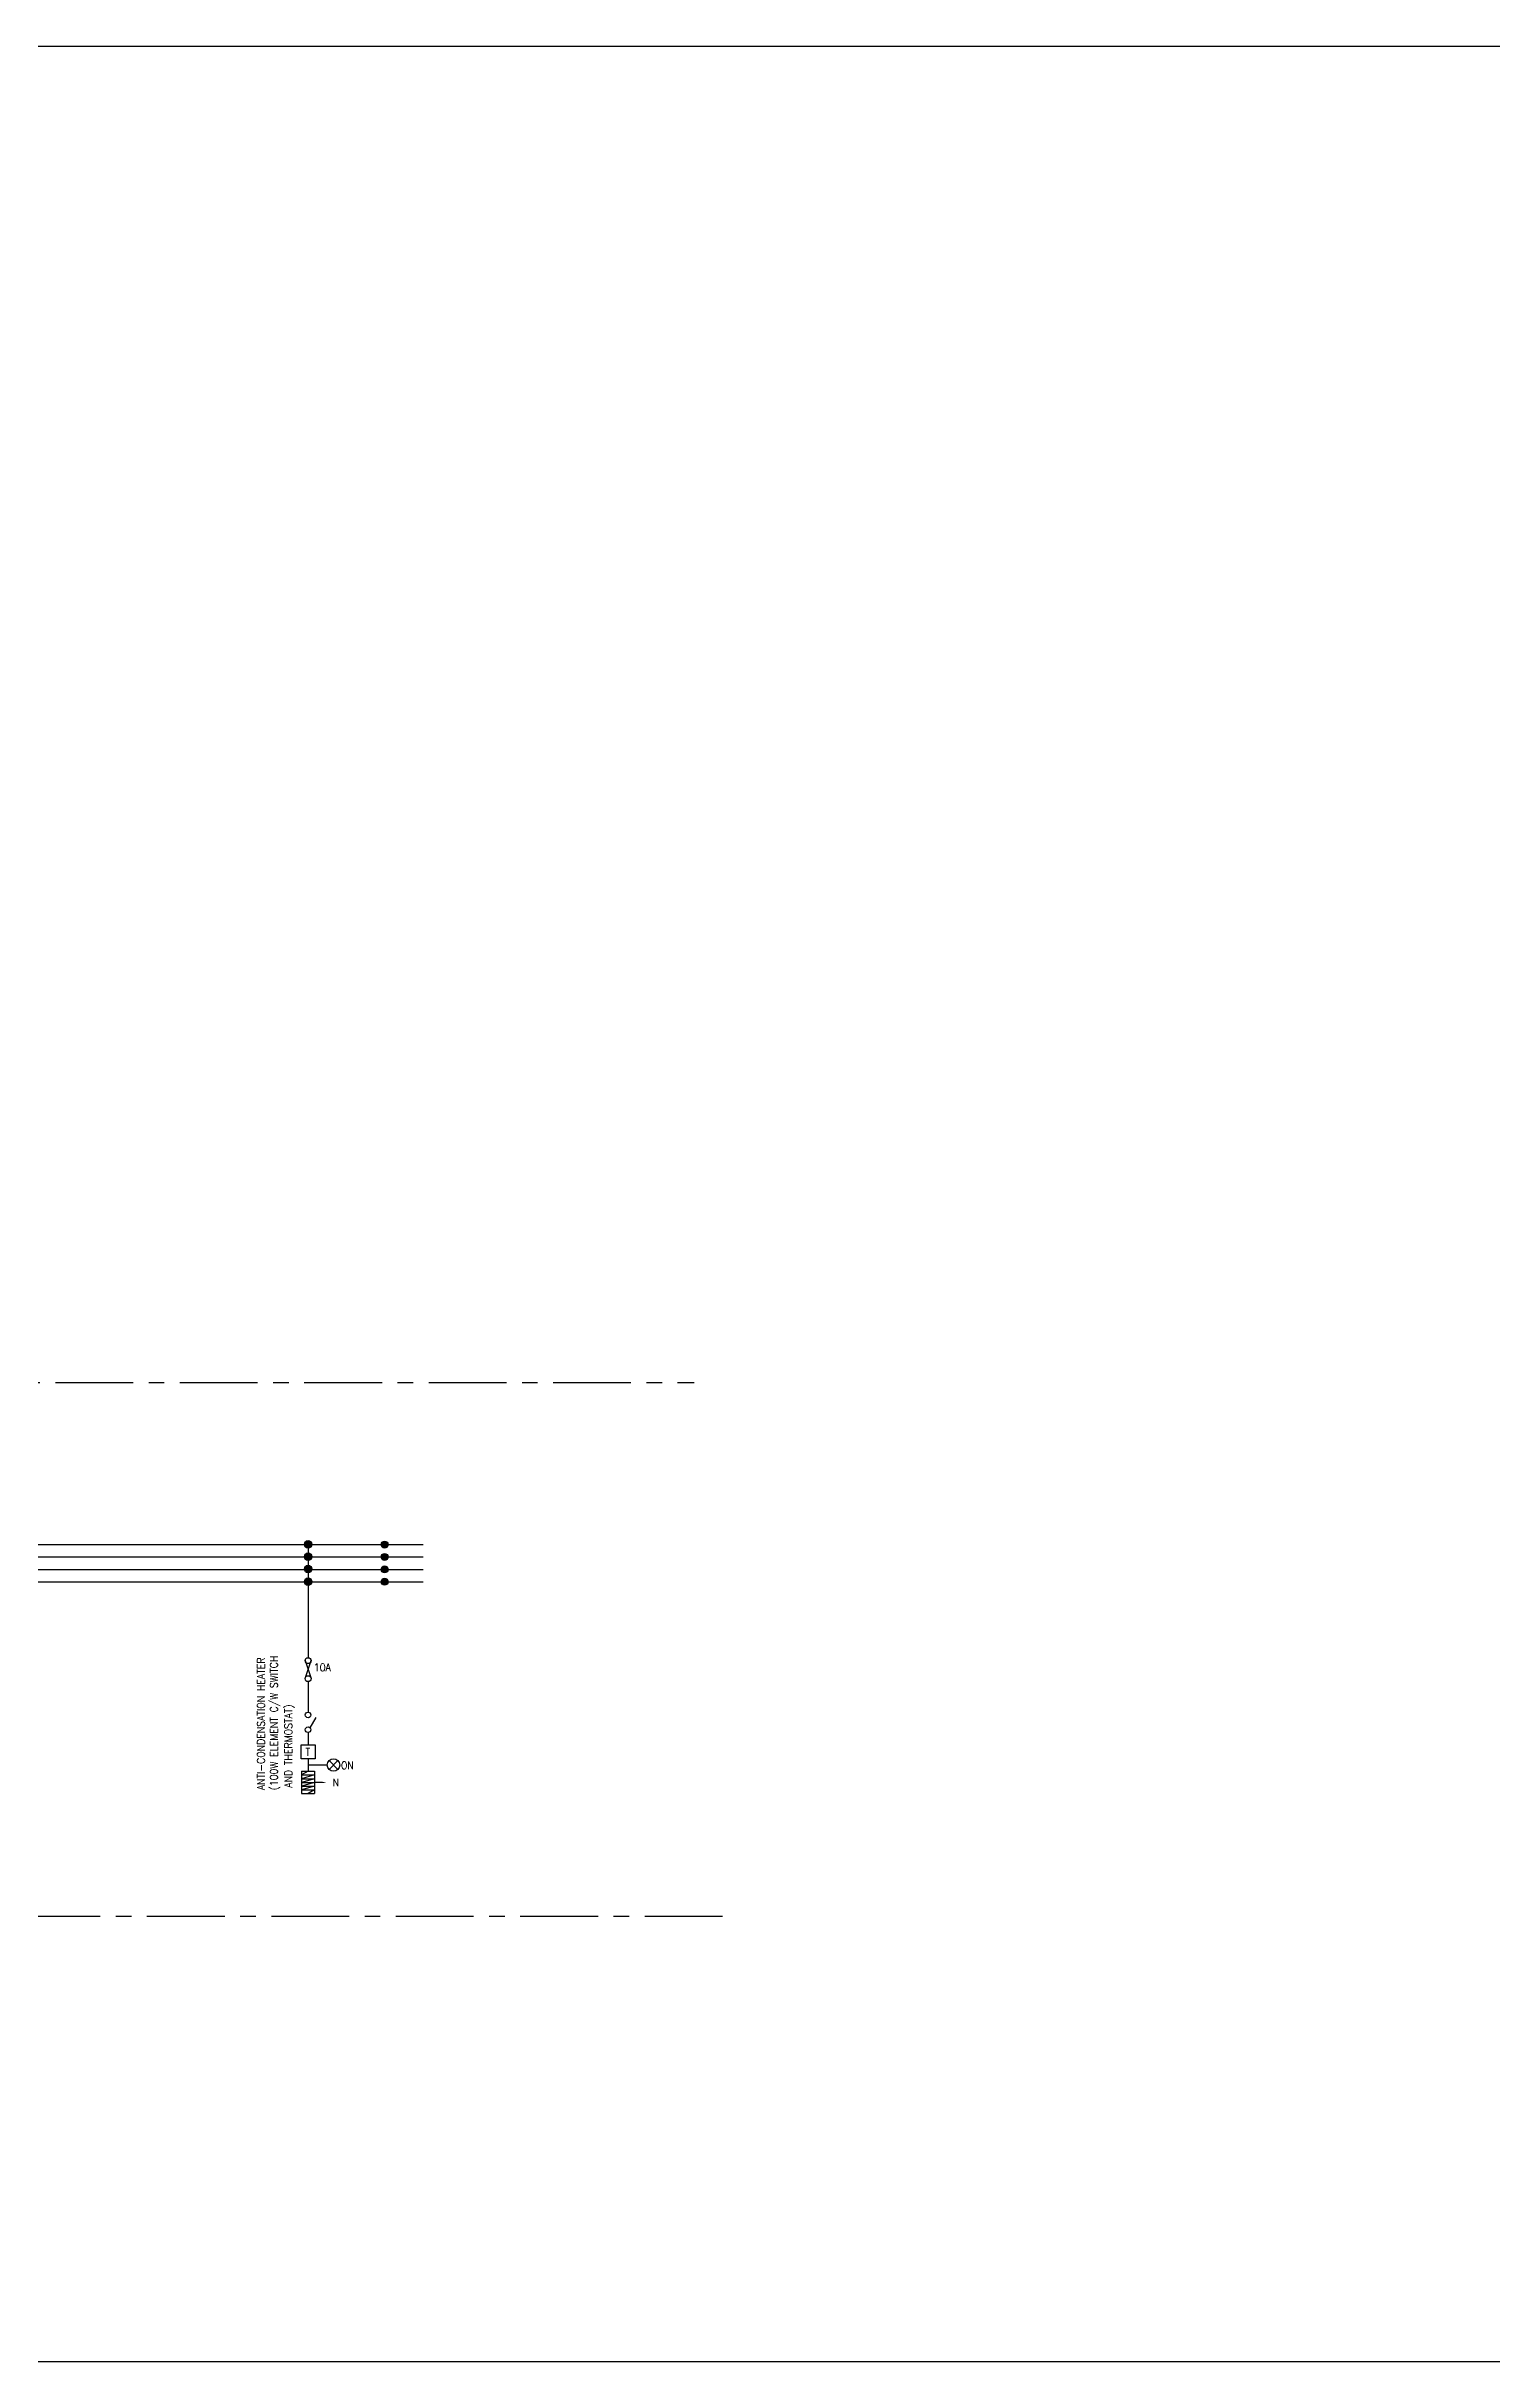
# Model space of a CAD drawing. Header units: inches. Extents: x 17351 to 588098, y 6946 to 193048.
# Drawn here: x 186579 to 302724, y 6946 to 193048 of the extents above; entities that cross this region are included whole.
import ezdxf

# ---------------------------------------------------------------- set-up
doc = ezdxf.new("R2010")
doc.units = ezdxf.units.IN
doc.header["$MEASUREMENT"] = 0
doc.linetypes.add('CENTERX2', pattern=[4, 2.5, -0.5, 0.5, -0.5])
for name, color, linetype in [('E-SCHEM', 7, 'Continuous'), ('L4', 5, 'Continuous'), ('SCHEM', 7, 'Continuous')]:
    doc.layers.add(name, color=color, linetype=linetype)
doc.styles.add('230', font='ROMANS.SHX', dxfattribs={"height": 230})

msp = doc.modelspace()

# ---------------------------------------------------------------- hatches: boundary and pattern name
at = {"layer": 'E-SCHEM'}
for points in [[(207316, 72645, 1.0000001), (207910, 72645, 1.0000001)], [(207316, 72633, 1.0000001), (207910, 72633, 1.0000001)], [(213485, 72622, 1.0000001), (214040, 72622, 1.0000001)], [(207316, 71650, 1.0000001), (207910, 71650, 1.0000001)], [(207316, 71637, 1.0000001), (207910, 71637, 1.0000001)], [(207316, 70654, 1.0000001), (207910, 70654, 1.0000001)], [(207316, 70642, 1.0000001), (207910, 70642, 1.0000001)], [(213485, 71626, 1.0000001), (214040, 71626, 1.0000001)], [(213485, 70631, 1.0000001), (214040, 70631, 1.0000001)], [(207316, 69659, 1.0000001), (207910, 69659, 1.0000001)], [(207316, 69647, 1.0000001), (207910, 69647, 1.0000001)], [(213485, 69636, 1.0000001), (214040, 69636, 1.0000001)]]:
    msp.add_hatch(color=1, dxfattribs=at).paths.add_polyline_path(points)

# ---------------------------------------------------------------- linework, layer by layer
msp.add_lwpolyline([(17351, 193048), (588098, 193048), (588098, 6946), (17351, 6946)], close=True)
at = {"layer": 'E-SCHEM', "color": 4, "linetype": 'Continuous'}
for p, q in [((79068, 72621), (216856, 72621)), ((79068, 71625), (216856, 71625)), ((79068, 70630), (216856, 70630)), ((79068, 69635), (216856, 69635))]:
    msp.add_line(p, q, dxfattribs=at)
at = {"layer": 'E-SCHEM', "color": 1, "linetype": 'Continuous'}
for p, q in [((207613, 72621), (207613, 63530)), ((207613, 61610), (207613, 59153)), ((207613, 57519), (207613, 56527)), ((207613, 55390), (207613, 54401)), ((209150, 54902), (207613, 54902))]:
    msp.add_line(p, q, dxfattribs=at)
at = {"layer": 'E-SCHEM'}
for p, q in [((207375, 63293), (207851, 61848)), ((207375, 61848), (207851, 63293))]:
    msp.add_line(p, q, dxfattribs=at)
for centre, radius in [((207613, 72645), 297), ((207613, 72633), 297), ((213763, 72622), 278), ((207613, 71650), 297), ((207613, 71637), 297), ((207613, 70654), 297), ((207613, 70642), 297), ((213763, 71626), 278), ((213763, 70631), 278), ((207613, 69659), 297), ((207613, 69647), 297), ((213763, 69636), 278), ((207613, 63293), 238), ((207613, 61848), 238)]:
    msp.add_circle(centre, radius, dxfattribs=at)
at = {"layer": 'L4', "color": 9, "linetype": 'CENTERX2', "ltscale": 2500}
for p, q in [((67308, 85662), (238639, 85662)), ((240916, 42740), (67308, 42740))]:
    msp.add_line(p, q, dxfattribs=at)
at = {"layer": 'SCHEM'}
for p, q in [((207770, 57900), (208267, 58723)), ((207045, 56527), (208181, 56527)), ((207045, 55390), (207045, 56527)), ((208181, 56527), (208181, 55390)), ((208181, 55390), (207045, 55390)), ((207093, 54401), (207093, 52618)), ((207093, 54401), (208133, 54401)), ((207613, 54401), (207093, 54104)), ((207093, 54104), (208133, 54104)), ((208133, 54104), (207093, 53807)), ((207093, 54104), (207093, 53807)), ((208133, 54401), (208133, 52618)), ((210007, 55257), (209297, 54547)), ((209297, 55257), (210007, 54547)), ((208133, 53807), (207093, 53510)), ((207093, 53807), (208133, 53807)), ((208133, 53510), (207093, 53213)), ((207093, 53510), (208133, 53510)), ((207093, 53213), (208133, 53213)), ((208133, 53213), (207093, 52916)), ((207093, 52916), (208133, 52916)), ((207093, 52618), (208133, 52618)), ((208133, 52916), (207613, 52618)), ((208719, 53505), (208133, 53505))]:
    msp.add_line(p, q, dxfattribs=at)
for centre, radius in [((207613, 58930), 223), ((207613, 57742), 223), ((209652, 54902), 502)]:
    msp.add_circle(centre, radius, dxfattribs=at)
msp.add_solid([(208719, 53566), (208719, 53443), (209091, 53505)], dxfattribs=at)

# ---------------------------------------------------------------- texts
at = {"layer": 'E-SCHEM', "color": 7, "linetype": 'Continuous', "style": '230', "width": 0.9}
for s, p in [('ANTI-CONDENSATION HEATER', (204129, 52877)), ('(100W ELEMENT C/W SWITCH', (205171, 52877)), ('AND THERMOSTAT)', (206333, 53079))]:
    msp.add_text(s, height=609.38, rotation=90, dxfattribs=at).set_placement(p)
for s, height, p in [('10A', 609.4, (208080, 62449)), ('T', 609, (207407, 55648)), ('ON', 609.4, (210256, 54568)), ('N', 609, (209581, 53193))]:
    msp.add_text(s, height=height, dxfattribs=at).set_placement(p)

doc.saveas('drawing.dxf')
